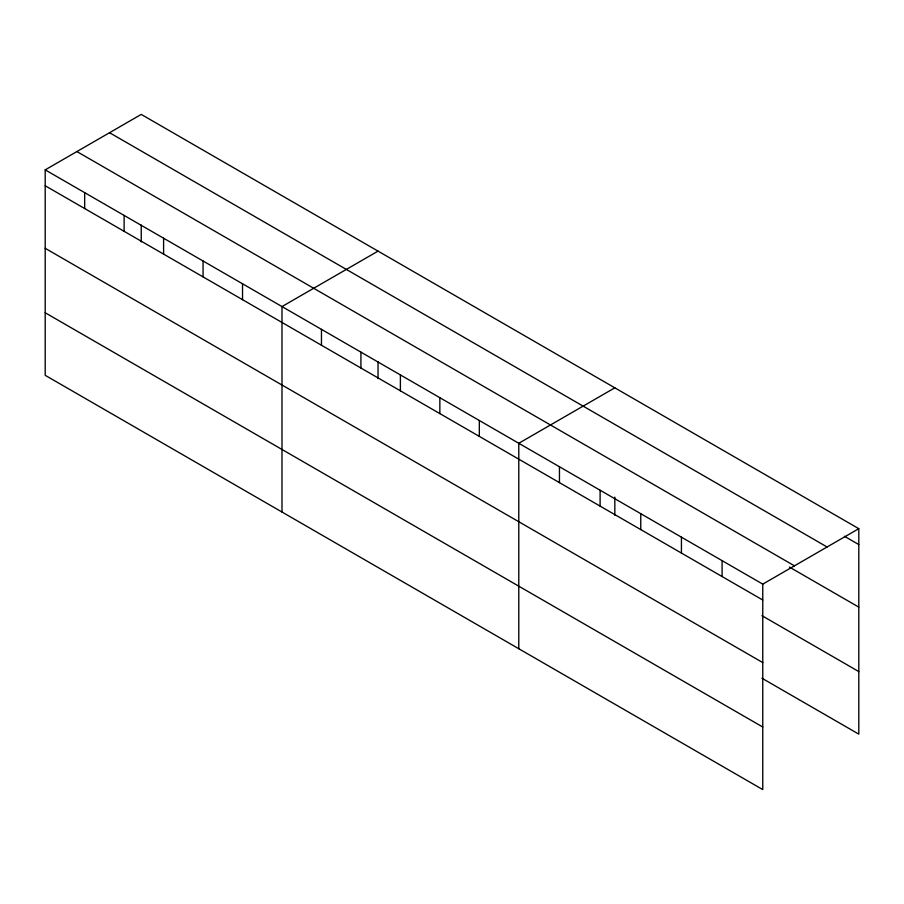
<?xml version="1.0" encoding="UTF-8"?>
<svg xmlns="http://www.w3.org/2000/svg" width="904" height="904" viewBox="0 0 904 904"><rect width="100%" height="100%" fill="white"/><g stroke="black" fill="none" stroke-linecap="round" stroke-linejoin="round"><path stroke-width="1.36" d="M762.761 662.587L762.761 584.131L45.2 169.862L45.2 375.318L762.761 789.587L762.761 662.587L45.2 248.306M761.925 678.215L858.8 734.138L858.8 528.682L141.239 114.412L45.2 169.862M378.041 251.12L281.991 306.569L281.991 512.026M614.833 387.827L518.783 443.276L518.783 648.733M762.761 584.131L858.8 528.682M844.449 536.287L858.8 544.57M109.553 132.707L827.103 546.988M76.896 151.556L794.446 565.836M789.441 567.079L858.8 607.126M45.2 185.749L762.761 600.019M761.925 615.658L858.8 671.582M45.2 312.761L762.761 727.031M722.093 560.661L722.093 576.549M681.435 537.179L681.435 553.067M640.766 513.709L640.766 529.597M614.833 497.098L614.833 515.314M600.109 490.228L600.109 506.116M559.452 466.758L559.452 482.646M479.323 420.496L479.323 436.383M439.852 397.715L439.852 413.603M400.393 374.923L400.393 390.81M378.041 361.792L378.041 378.606M360.922 352.142L360.922 368.03M321.462 329.35L321.462 345.249M242.532 283.788L242.532 299.676M203.061 260.996L203.061 276.884M163.601 238.215L163.601 254.103M141.239 225.085L141.239 241.899M124.13 215.423L124.13 231.322M84.671 192.642L84.671 208.53"/></g></svg>
